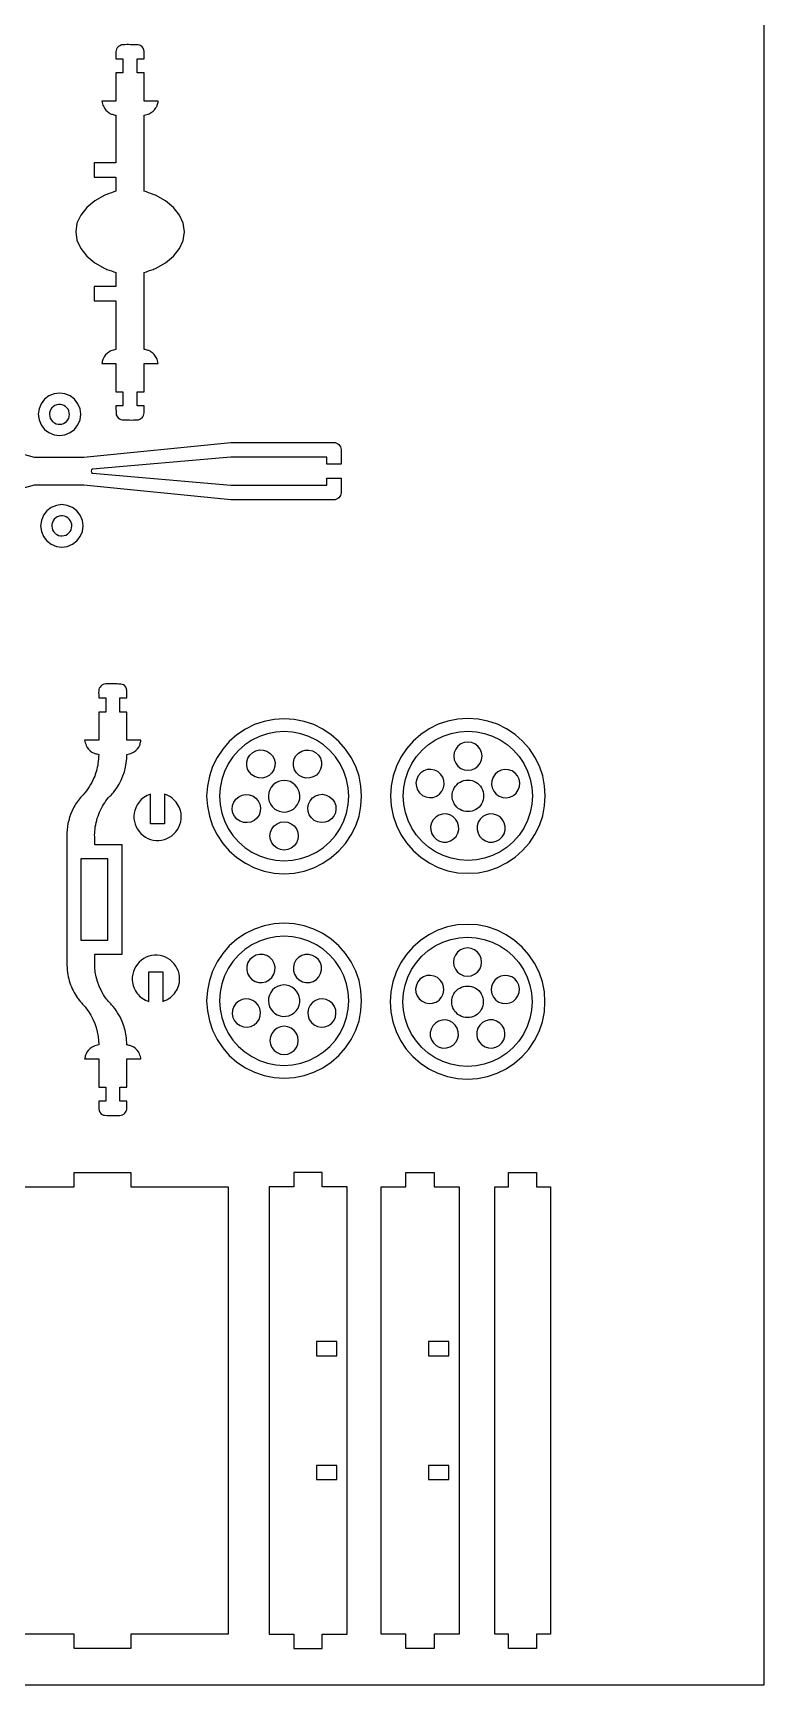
# Model space of a CAD drawing. Extents: x -691 to 1166, y -825 to 1756.
# Drawn here: x 544 to 1166, y -825 to 581 of the extents above; entities that cross this region are included whole.
import ezdxf

# ---------------------------------------------------------------- set-up
doc = ezdxf.new("R2010")
doc.units = 0
doc.header["$MEASUREMENT"] = 0
doc.layers.get('0').update_dxf_attribs({"linetype": 'CONTINUOUS'})
doc.layers.add('ENGRAVE', color=1, linetype='CONTINUOUS')
doc.layers.add('LAYER_1', color=18, linetype='CONTINUOUS')

msp = doc.modelspace()

# ---------------------------------------------------------------- linework, layer by layer
msp.add_lwpolyline([(-691, -824.9), (-691, 1756), (1165.7, 1756), (1165.7, -824.9)], close=True)
at = {"layer": 'ENGRAVE'}
for points in [[(729.8, -115.9), (736.2, -119.1), (743, -121.4), (750.1, -122.8), (757.3, -123.3), (764.4, -122.8), (771.5, -121.4), (778.3, -119.1), (784.8, -115.9), (790.7, -111.9), (796.2, -107.2), (800.9, -101.8), (804.9, -95.8), (808.1, -89.4), (810.4, -82.6), (811.8, -75.5), (812.3, -68.3), (811.8, -61.1), (810.4, -54.1), (808.1, -47.3), (804.9, -40.8), (800.9, -34.8), (796.2, -29.4), (790.7, -24.7), (784.8, -20.7), (778.3, -17.5), (771.5, -15.2), (764.4, -13.8), (757.3, -13.3), (750.1, -13.8), (743, -15.2), (736.2, -17.5), (729.8, -20.7), (723.8, -24.7), (718.4, -29.4), (713.6, -34.8), (709.6, -40.8), (706.5, -47.3), (704.1, -54.1), (702.7, -61.1), (702.3, -68.3), (702.7, -75.5), (704.1, -82.6), (706.5, -89.4), (709.6, -95.8), (713.6, -101.8), (718.4, -107.2), (723.8, -111.9)], [(880.2, -111.6), (874.8, -106.9), (870, -101.5), (866, -95.5), (862.9, -89), (860.6, -82.2), (859.2, -75.2), (858.7, -68), (859.2, -60.8), (860.6, -53.8), (862.9, -47), (866, -40.5), (870, -34.5), (874.8, -29.1), (880.2, -24.4), (886.2, -20.4), (892.6, -17.2), (899.4, -14.9), (906.5, -13.5), (913.7, -13), (920.9, -13.5), (927.9, -14.9), (934.7, -17.2), (941.2, -20.4), (947.2, -24.4), (952.6, -29.1), (957.3, -34.5), (961.3, -40.5), (964.5, -47), (966.8, -53.8), (968.2, -60.8), (968.7, -68), (968.2, -75.2), (966.8, -82.2), (964.5, -89), (961.3, -95.5), (957.3, -101.5), (952.6, -106.9), (947.2, -111.6), (941.2, -115.6), (934.7, -118.8), (927.9, -121.1), (920.9, -122.5), (913.7, -123), (906.5, -122.5), (899.4, -121.1), (892.6, -118.8), (886.2, -115.6)], [(723.8, -286), (729.8, -290), (736.2, -293.2), (743, -295.5), (750.1, -296.9), (757.3, -297.4), (764.4, -296.9), (771.5, -295.5), (778.3, -293.2), (784.8, -290), (790.7, -286), (796.2, -281.3), (800.9, -275.9), (804.9, -269.9), (808.1, -263.4), (810.4, -256.6), (811.8, -249.6), (812.3, -242.4), (811.8, -235.2), (810.4, -228.1), (808.1, -221.3), (804.9, -214.9), (800.9, -208.9), (796.2, -203.5), (790.7, -198.7), (784.8, -194.7), (778.3, -191.6), (771.5, -189.3), (764.4, -187.9), (757.3, -187.4), (750.1, -187.9), (743, -189.3), (736.2, -191.6), (729.8, -194.7), (723.8, -198.7), (718.4, -203.5), (713.6, -208.9), (709.6, -214.9), (706.5, -221.3), (704.1, -228.1), (702.7, -235.2), (702.3, -242.4), (702.7, -249.6), (704.1, -256.6), (706.5, -263.4), (709.6, -269.9), (713.6, -275.9), (718.4, -281.3)], [(885.9, -290.9), (879.9, -287), (874.5, -282.2), (869.8, -276.8), (865.8, -270.8), (862.6, -264.4), (860.3, -257.6), (858.9, -250.5), (858.4, -243.3), (858.9, -236.1), (860.3, -229.1), (862.6, -222.3), (865.8, -215.8), (869.8, -209.8), (874.5, -204.4), (879.9, -199.7), (885.9, -195.7), (892.3, -192.5), (899.2, -190.2), (906.2, -188.8), (913.4, -188.3), (920.6, -188.8), (927.6, -190.2), (934.4, -192.5), (940.9, -195.7), (946.9, -199.7), (952.3, -204.4), (957, -209.8), (961, -215.8), (964.2, -222.3), (966.5, -229.1), (967.9, -236.1), (968.4, -243.3), (967.9, -250.5), (966.5, -257.6), (964.2, -264.4), (961, -270.8), (957, -276.8), (952.3, -282.2), (946.9, -287), (940.9, -290.9), (934.4, -294.1), (927.6, -296.4), (920.6, -297.8), (913.4, -298.3), (906.2, -297.8), (899.2, -296.4), (892.3, -294.1)]]:
    msp.add_lwpolyline(points, close=True, dxfattribs=at)
at = {"layer": 'LAYER_1'}
for points in [[(638.1, 264), (632.1, 264), (632.1, 276), (638.1, 276), (638.1, 300), (650.1, 300, 0.065228), (648.8, 304.4, 0.148337), (643.9, 310.1, 0.0567), (641.5, 311.2, 0.042505), (638.1, 312), (638.1, 377.5, -0.003944), (645.8, 380.2, 0.023671), (647.7, 381), (656.2, 385.7), (663.1, 391.4), (668.2, 397.8), (671.3, 404.8), (672.4, 412.1), (671.3, 419.4), (668.2, 426.4), (663.1, 432.9), (656.2, 438.6), (647.7, 443.2, 0.023671), (645.8, 444, -0.003944), (638.1, 446.8), (638.1, 511.4, 0.065228), (642.5, 512.7, 0.148337), (648.1, 517.6, 0.0567), (649.3, 520, 0.042505), (650.1, 523.4), (638.1, 523.4), (638.1, 547.4), (632.1, 547.4), (632.1, 559.4), (638.1, 559.4, 0.006529), (638, 565.6, 0.260864), (635.1, 570.6, 0.118127), (632.9, 571.2, 0.021662), (620.1, 571.4, 0.190424), (616, 569.5, 0.190352), (614.1, 565.4, 0.012268), (614.1, 562.4, -0.004089), (614.1, 559.4), (620.1, 559.4), (620.1, 547.4), (614.1, 547.4), (614.1, 523.4), (602.1, 523.4, 0.065228), (603.4, 519, 0.148337), (608.4, 513.3, 0.0567), (610.8, 512.2, 0.042505), (614.1, 511.4), (614.1, 470.8), (595.5, 470.8), (595.5, 458.8), (614.1, 458.8), (614.1, 446.8, -0.00393), (606.4, 444, 0.023583), (604.5, 443.2), (596.1, 438.5), (589.2, 432.8), (584.1, 426.4), (580.9, 419.4), (579.9, 412.1), (580.9, 404.9), (584.1, 397.9), (589.2, 391.4), (596.1, 385.7), (604.5, 381, 0.023583), (606.4, 380.2, -0.00393), (614.1, 377.5), (614.1, 365.5), (595.5, 365.5), (595.5, 353.5), (614.1, 353.5), (614.1, 312, 0.065228), (609.8, 310.7, 0.148337), (604.1, 305.8, 0.0567), (603, 303.4, 0.042505), (602.1, 300), (614.1, 300), (614.1, 276), (620.1, 276), (620.1, 264), (614.1, 264, 0.006529), (614.2, 257.8, 0.260864), (617.1, 252.9, 0.118127), (619.4, 252.2, 0.021662), (632.1, 252, 0.190424), (636.3, 253.9, 0.190352), (638.1, 258, 0.012268), (638.2, 261, -0.004089)], [(561.8, 249.4, 0.936602), (571.2, 263.5, 0.936602), (560, 250.8, 0.032737), (560.9, 250, 0.032737)], [(563.8, 154.4, 0.936602), (573.2, 168.6, 0.936602), (562, 155.8, 0.032737), (562.8, 155.1, 0.032737)], [(623.4, -328), (617.4, -328), (617.4, -316), (623.4, -316), (623.4, -292), (635.4, -292, 0.065228), (634.1, -287.7, 0.148337), (629.2, -282, 0.0567), (626.8, -280.9, 0.042505), (623.4, -280, 0.026399), (622.7, -272.3, 0.064422), (619.4, -260.1, 0.082666), (610.3, -245.8, 0.005773), (608, -243.3, -0.027956), (605.9, -240.7, -0.16647), (596, -209.8, -0.005228), (596.1, -206.4, 0.010117), (596.2, -202.9), (619.3, -202.9), (619.3, -109.7), (596.2, -109.7, 0.009072), (596, -103, -0.037192), (596.3, -96.3, -0.074367), (600.2, -81.8, -0.077224), (607.9, -69.5, -0.012509), (610.2, -67, 0.02617), (612.5, -64.4, 0.149562), (623.3, -36.1, 0.012372), (623.4, -34.4, -0.004124), (623.4, -32.7, 0.065228), (627.8, -31.4, 0.148337), (633.5, -26.5, 0.0567), (634.6, -24.1, 0.042505), (635.4, -20.7), (623.4, -20.7), (623.4, 3.3), (617.4, 3.3), (617.4, 15.3), (623.4, 15.3, 0.006529), (623.4, 21.6, 0.260864), (620.4, 26.5, 0.118127), (618.2, 27.1, 0.021662), (605.4, 27.3, 0.190424), (601.3, 25.5, 0.190352), (599.4, 21.3, 0.012268), (599.4, 18.3, -0.004089), (599.4, 15.3), (605.4, 15.3), (605.4, 3.3), (599.4, 3.3), (599.4, -20.7), (587.4, -20.7, 0.065228), (588.8, -25.1, 0.148337), (593.7, -30.8, 0.0567), (596.1, -31.9, 0.042505), (599.4, -32.7, -0.026399), (598.8, -40.5, -0.064422), (595.4, -52.7, -0.082666), (586.3, -67, -0.018345), (585.1, -68.2, 0.022041), (584, -69.5, 0.061507), (577.7, -78.8, 0.107635), (572.3, -99.5, 0.01196), (572.3, -101.2, -0.002886), (572.3, -102.8, 0.000825), (572.2, -156.4, 0.000825), (572.3, -209.9, 0.033004), (572.9, -218.5, 0.075197), (576.9, -232.2, 0.033003), (580.2, -238.3, 0.036703), (584, -243.3, 0.013791), (586.3, -245.8, -0.026597), (588.5, -248.4, -0.149562), (599.3, -276.6, -0.012372), (599.4, -278.3, 0.004124), (599.4, -280, 0.065228), (595.1, -281.3, 0.148337), (589.4, -286.3, 0.0567), (588.3, -288.7, 0.042505), (587.4, -292), (599.4, -292), (599.4, -316), (605.4, -316), (605.4, -328), (599.4, -328, 0.006529), (599.5, -334.3, 0.260864), (602.4, -339.2, 0.118127), (604.7, -339.9, 0.021662), (617.4, -340, 0.190424), (621.6, -338.2, 0.190352), (623.4, -334, 0.012268), (623.5, -331, -0.004089)], [(750.5, -80, 0.967799), (764.7, -57.1, 0.967799), (749.1, -79, 0.016364), (749.8, -79.5, 0.016364)], [(655.5, -66.6), (655.5, -91.8), (643.5, -91.8), (643.5, -66.6, 0.069827), (637.8, -69.4, 0.143963), (630.9, -78.1, 0.513852), (648.2, -105.9, 0.513741), (669, -80.6, 0.165644), (661.9, -70, 0.081484)], [(642.1, -243), (642.1, -217.9), (654.1, -217.9), (654.1, -243, 0.081484), (660.5, -239.6, 0.165644), (667.6, -229.1, 0.513741), (646.8, -203.7, 0.513852), (629.5, -231.6, 0.143963), (636.4, -240.2, 0.069827)], [(749.1, -253, 0.967799), (766.1, -232.3, 0.967799), (747.8, -251.9, 0.016364), (748.4, -252.5, 0.016364)]]:
    msp.add_lwpolyline(points, format="xyb", close=True, dxfattribs=at)
for points in [[(557, 241.2), (561.4, 239.4), (566.1, 238.8), (570.7, 239.4), (575.1, 241.2), (578.8, 244), (581.7, 247.8), (583.5, 252.1), (584.1, 256.8), (583.5, 261.5), (581.7, 265.8), (578.8, 269.6), (575.1, 272.4), (570.7, 274.2), (566.1, 274.8), (561.4, 274.2), (557, 272.4), (553.3, 269.6), (550.4, 265.8), (548.6, 261.5), (548, 256.8), (548.6, 252.1), (550.4, 247.8), (553.3, 244)], [(559, 146.2), (563.4, 144.4), (568, 143.8), (572.7, 144.4), (577, 146.2), (580.8, 149), (583.7, 152.8), (585.5, 157.1), (586.1, 161.8), (585.5, 166.5), (583.7, 170.8), (580.8, 174.6), (577, 177.4), (572.7, 179.2), (568, 179.9), (563.4, 179.2), (559, 177.4), (555.3, 174.6), (552.4, 170.8), (550.6, 166.5), (550, 161.8), (550.6, 157.1), (552.4, 152.8), (555.3, 149)], [(724.3, -125.4), (732, -129.2), (740.2, -132), (748.7, -133.7), (757.3, -134.3), (765.9, -133.7), (774.3, -132), (782.5, -129.2), (790.2, -125.4), (797.4, -120.6), (803.9, -114.9), (809.6, -108.5), (814.4, -101.3), (818.2, -93.6), (821, -85.4), (822.6, -76.9), (823.2, -68.3), (822.6, -59.7), (821, -51.3), (818.2, -43.1), (814.4, -35.4), (809.6, -28.2), (803.9, -21.7), (797.4, -16), (790.2, -11.2), (782.5, -7.4), (774.3, -4.6), (765.9, -2.9), (757.3, -2.4), (748.7, -2.9), (740.2, -4.6), (732, -7.4), (724.3, -11.2), (717.1, -16), (710.6, -21.7), (705, -28.2), (700.2, -35.4), (696.3, -43.1), (693.6, -51.3), (691.9, -59.7), (691.3, -68.3), (691.9, -76.9), (693.6, -85.4), (696.3, -93.6), (700.2, -101.3), (705, -108.5), (710.6, -114.9), (717.1, -120.6)], [(880.7, -125.1), (888.4, -128.9), (896.6, -131.7), (905.1, -133.4), (913.7, -133.9), (922.3, -133.4), (930.7, -131.7), (938.9, -128.9), (946.6, -125.1), (953.8, -120.3), (960.3, -114.6), (966, -108.1), (970.8, -101), (974.6, -93.2), (977.4, -85.1), (979, -76.6), (979.6, -68), (979, -59.4), (977.4, -50.9), (974.6, -42.8), (970.8, -35), (966, -27.9), (960.3, -21.4), (953.8, -15.7), (946.6, -10.9), (938.9, -7.1), (930.7, -4.3), (922.3, -2.6), (913.7, -2.1), (905.1, -2.6), (896.6, -4.3), (888.4, -7.1), (880.7, -10.9), (873.5, -15.7), (867, -21.4), (861.4, -27.9), (856.6, -35), (852.8, -42.8), (850, -50.9), (848.3, -59.4), (847.7, -68), (848.3, -76.6), (850, -85.1), (852.8, -93.2), (856.6, -101), (861.4, -108.1), (867, -114.6), (873.5, -120.3)], [(910.6, -45.8), (913.7, -46.2), (916.8, -45.8), (919.7, -44.6), (922.2, -42.7), (924.1, -40.2), (925.3, -37.3), (925.7, -34.2), (925.3, -31.1), (924.1, -28.2), (922.2, -25.7), (919.7, -23.8), (916.8, -22.6), (913.7, -22.2), (910.6, -22.6), (907.7, -23.8), (905.2, -25.7), (903.3, -28.2), (902.1, -31.1), (901.6, -34.2), (902.1, -37.3), (903.3, -40.2), (905.2, -42.7), (907.7, -44.6)], [(727.7, -47.9), (726.2, -45.2), (725.5, -42.1), (725.6, -39), (726.5, -36), (728.2, -33.3), (730.5, -31.1), (733.2, -29.7), (736.3, -28.9), (739.4, -29), (742.4, -29.9), (745.1, -31.6), (747.3, -33.9), (748.7, -36.6), (749.5, -39.7), (749.4, -42.8), (748.5, -45.8), (746.8, -48.5), (744.5, -50.7), (741.8, -52.2), (738.7, -52.9), (735.6, -52.8), (732.6, -51.9), (729.9, -50.2)], [(767.7, -48.5), (766.1, -45.9), (765.2, -42.8), (765.1, -39.7), (765.8, -36.6), (767.3, -33.9), (769.5, -31.6), (772.2, -30), (775.2, -29.1), (778.3, -29), (781.4, -29.7), (784.1, -31.2), (786.4, -33.4), (788.1, -36), (789, -39), (789.1, -42.2), (788.3, -45.2), (786.8, -48), (784.7, -50.3), (782, -51.9), (779, -52.8), (775.8, -52.9), (772.8, -52.2), (770, -50.7)], [(877.8, -68.9), (880.9, -69.5), (884, -69.3), (887, -68.2), (889.6, -66.5), (891.6, -64.1), (893, -61.2), (893.6, -58.2), (893.3, -55), (892.3, -52.1), (890.5, -49.5), (888.1, -47.4), (885.3, -46.1), (882.2, -45.5), (879.1, -45.7), (876.1, -46.8), (873.5, -48.5), (871.5, -50.9), (870.1, -53.8), (869.5, -56.9), (869.8, -60), (870.8, -62.9), (872.6, -65.5), (875, -67.6)], [(907, -79.6), (905.5, -78.7), (904.2, -77.5), (903, -76.2), (902, -74.7), (901.3, -73.1), (900.7, -71.5), (900.3, -69.8), (900.2, -68), (900.3, -66.2), (900.7, -64.5), (901.3, -62.9), (902, -61.3), (903, -59.8), (904.2, -58.5), (905.5, -57.3), (907, -56.4), (908.5, -55.6), (910.2, -55), (911.9, -54.7), (913.7, -54.6), (915.4, -54.7), (917.2, -55), (918.8, -55.6), (920.4, -56.4), (921.9, -57.3), (923.2, -58.5), (924.3, -59.8), (925.3, -61.3), (926.1, -62.9), (926.7, -64.5), (927, -66.2), (927.1, -68), (927, -69.8), (926.7, -71.5), (926.1, -73.1), (925.3, -74.7), (924.3, -76.2), (923.2, -77.5), (921.9, -78.7), (920.4, -79.6), (918.8, -80.4), (917.2, -81), (915.4, -81.3), (913.7, -81.4), (911.9, -81.3), (910.2, -81), (908.5, -80.4)], [(943.3, -69.3), (946.4, -69.6), (949.5, -69), (952.4, -67.6), (954.8, -65.6), (956.5, -63), (957.6, -60.1), (957.8, -56.9), (957.3, -53.8), (955.9, -51), (953.9, -48.6), (951.3, -46.8), (948.3, -45.8), (945.2, -45.5), (942.1, -46.1), (939.3, -47.5), (936.9, -49.5), (935.1, -52.1), (934.1, -55.1), (933.8, -58.2), (934.4, -61.3), (935.7, -64.1), (937.8, -66.5), (940.4, -68.3)], [(715.1, -85.4), (713.7, -82.6), (713.1, -79.5), (713.4, -76.3), (714.4, -73.4), (716.2, -70.8), (718.6, -68.7), (721.4, -67.4), (724.5, -66.8), (727.6, -67), (730.6, -68.1), (733.2, -69.9), (735.2, -72.2), (736.6, -75.1), (737.2, -78.2), (736.9, -81.3), (735.9, -84.3), (734.1, -86.9), (731.7, -88.9), (728.9, -90.3), (725.8, -90.8), (722.7, -90.6), (719.7, -89.5), (717.1, -87.8)], [(780.5, -86.8), (778.7, -84.2), (777.6, -81.3), (777.4, -78.1), (778, -75), (779.3, -72.2), (781.4, -69.8), (783.9, -68), (786.9, -67), (790, -66.7), (793.1, -67.3), (796, -68.7), (798.4, -70.7), (800.1, -73.3), (801.2, -76.3), (801.4, -79.4), (800.9, -82.5), (799.5, -85.3), (797.5, -87.7), (794.9, -89.5), (791.9, -90.5), (788.8, -90.8), (785.7, -90.2), (782.9, -88.9)], [(889.6, -106.7), (892.7, -107.4), (895.8, -107.3), (898.8, -106.4), (901.5, -104.7), (903.7, -102.5), (905.1, -99.7), (905.9, -96.6), (905.8, -93.5), (904.9, -90.5), (903.2, -87.8), (900.9, -85.7), (898.2, -84.2), (895.1, -83.4), (892, -83.5), (889, -84.4), (886.3, -86.1), (884.1, -88.4), (882.7, -91.1), (881.9, -94.2), (882, -97.3), (882.9, -100.4), (884.6, -103), (886.9, -105.2)], [(928.6, -106.4), (931.6, -107.3), (934.7, -107.4), (937.8, -106.6), (940.5, -105.1), (942.8, -103), (944.5, -100.3), (945.4, -97.3), (945.5, -94.1), (944.7, -91.1), (943.2, -88.3), (941.1, -86), (938.4, -84.4), (935.4, -83.5), (932.3, -83.4), (929.2, -84.1), (926.4, -85.6), (924.2, -87.8), (922.5, -90.5), (921.6, -93.5), (921.5, -96.6), (922.3, -99.7), (923.7, -102.4), (925.9, -104.7)], [(748.8, -110.6), (746.8, -108.1), (745.6, -105.2), (745.2, -102.1), (745.6, -99), (746.8, -96.1), (748.8, -93.6), (751.2, -91.7), (754.2, -90.5), (757.3, -90.1), (760.4, -90.5), (763.3, -91.7), (765.8, -93.6), (767.7, -96.1), (768.9, -99), (769.3, -102.1), (768.9, -105.2), (767.7, -108.1), (765.8, -110.6), (763.3, -112.5), (760.4, -113.7), (757.3, -114.2), (754.2, -113.7), (751.2, -112.5)], [(584.3, -190.9), (607.3, -190.9), (607.3, -121.7), (584.3, -121.7)], [(724.3, -299.5), (732, -303.3), (740.2, -306.1), (748.7, -307.7), (757.3, -308.3), (765.9, -307.7), (774.3, -306.1), (782.5, -303.3), (790.2, -299.5), (797.4, -294.7), (803.9, -289), (809.6, -282.5), (814.4, -275.3), (818.2, -267.6), (821, -259.4), (822.6, -251), (823.2, -242.4), (822.6, -233.8), (821, -225.3), (818.2, -217.1), (814.4, -209.4), (809.6, -202.2), (803.9, -195.7), (797.4, -190.1), (790.2, -185.3), (782.5, -181.5), (774.3, -178.7), (765.9, -177), (757.3, -176.4), (748.7, -177), (740.2, -178.7), (732, -181.5), (724.3, -185.3), (717.1, -190.1), (710.6, -195.7), (705, -202.2), (700.2, -209.4), (696.3, -217.1), (693.6, -225.3), (691.9, -233.8), (691.3, -242.4), (691.9, -251), (693.6, -259.4), (696.3, -267.6), (700.2, -275.3), (705, -282.5), (710.6, -289), (717.1, -294.7)], [(888.2, -304.2), (896.3, -307), (904.8, -308.7), (913.4, -309.3), (922, -308.7), (930.5, -307), (938.6, -304.2), (946.4, -300.4), (953.5, -295.6), (960, -289.9), (965.7, -283.5), (970.5, -276.3), (974.3, -268.6), (977.1, -260.4), (978.8, -251.9), (979.3, -243.3), (978.8, -234.7), (977.1, -226.3), (974.3, -218.1), (970.5, -210.4), (965.7, -203.2), (960, -196.7), (953.5, -191), (946.4, -186.2), (938.6, -182.4), (930.5, -179.6), (922, -177.9), (913.4, -177.4), (904.8, -177.9), (896.3, -179.6), (888.2, -182.4), (880.4, -186.2), (873.3, -191), (866.8, -196.7), (861.1, -203.2), (856.3, -210.4), (852.5, -218.1), (849.7, -226.3), (848, -234.7), (847.5, -243.3), (848, -251.9), (849.7, -260.4), (852.5, -268.6), (856.3, -276.3), (861.1, -283.5), (866.8, -289.9), (873.3, -295.6), (880.4, -300.4)], [(732.6, -225.9), (735.6, -226.8), (738.7, -226.9), (741.8, -226.2), (744.5, -224.7), (746.8, -222.6), (748.5, -219.9), (749.4, -216.9), (749.5, -213.7), (748.7, -210.7), (747.3, -207.9), (745.1, -205.6), (742.4, -204), (739.4, -203.1), (736.3, -203), (733.2, -203.7), (730.5, -205.2), (728.2, -207.4), (726.5, -210), (725.6, -213), (725.5, -216.2), (726.2, -219.2), (727.7, -222), (729.9, -224.3)], [(772.8, -226.2), (775.8, -227), (779, -226.9), (782, -226), (784.7, -224.3), (786.8, -222), (788.3, -219.3), (789.1, -216.2), (789, -213.1), (788.1, -210.1), (786.4, -207.4), (784.1, -205.2), (781.4, -203.8), (778.3, -203), (775.2, -203.1), (772.2, -204), (769.5, -205.7), (767.3, -207.9), (765.8, -210.7), (765.1, -213.8), (765.2, -216.9), (766.1, -219.9), (767.7, -222.6), (770, -224.7)], [(910.3, -221.1), (913.4, -221.6), (916.5, -221.1), (919.4, -219.9), (921.9, -218), (923.8, -215.5), (925, -212.6), (925.4, -209.5), (925, -206.4), (923.8, -203.5), (921.9, -201), (919.4, -199.1), (916.5, -197.9), (913.4, -197.5), (910.3, -197.9), (907.4, -199.1), (904.9, -201), (903, -203.5), (901.8, -206.4), (901.4, -209.5), (901.8, -212.6), (903, -215.5), (904.9, -218), (907.4, -219.9)], [(877.5, -244.3), (880.6, -244.8), (883.7, -244.6), (886.7, -243.5), (889.3, -241.8), (891.3, -239.4), (892.7, -236.6), (893.3, -233.5), (893, -230.3), (892, -227.4), (890.2, -224.8), (887.8, -222.7), (885, -221.4), (881.9, -220.8), (878.8, -221), (875.8, -222.1), (873.2, -223.9), (871.2, -226.2), (869.8, -229.1), (869.2, -232.2), (869.5, -235.3), (870.5, -238.3), (872.3, -240.9), (874.7, -242.9)], [(943, -244.6), (946.2, -244.9), (949.3, -244.3), (952.1, -243), (954.5, -240.9), (956.3, -238.3), (957.3, -235.4), (957.6, -232.2), (957, -229.2), (955.6, -226.3), (953.6, -223.9), (951, -222.2), (948, -221.1), (944.9, -220.9), (941.8, -221.4), (939, -222.8), (936.6, -224.8), (934.8, -227.4), (933.8, -230.4), (933.5, -233.5), (934.1, -236.6), (935.4, -239.4), (937.5, -241.8), (940.1, -243.6)], [(906.7, -255), (905.2, -254), (903.9, -252.8), (902.7, -251.5), (901.8, -250), (901, -248.5), (900.4, -246.8), (900.1, -245.1), (900, -243.3), (900.1, -241.6), (900.4, -239.8), (901, -238.2), (901.8, -236.6), (902.7, -235.1), (903.9, -233.8), (905.2, -232.7), (906.7, -231.7), (908.2, -230.9), (909.9, -230.3), (911.6, -230), (913.4, -229.9), (915.1, -230), (916.9, -230.3), (918.5, -230.9), (920.1, -231.7), (921.6, -232.7), (922.9, -233.8), (924.1, -235.1), (925, -236.6), (925.8, -238.2), (926.4, -239.8), (926.7, -241.6), (926.8, -243.3), (926.7, -245.1), (926.4, -246.8), (925.8, -248.5), (925, -250), (924.1, -251.5), (922.9, -252.8), (921.6, -254), (920.1, -255), (918.5, -255.7), (916.9, -256.3), (915.1, -256.6), (913.4, -256.8), (911.6, -256.6), (909.9, -256.3), (908.2, -255.7)], [(719.7, -263.6), (722.7, -264.6), (725.8, -264.9), (728.9, -264.3), (731.7, -263), (734.1, -260.9), (735.9, -258.3), (736.9, -255.4), (737.2, -252.2), (736.6, -249.1), (735.2, -246.3), (733.2, -243.9), (730.6, -242.1), (727.6, -241.1), (724.5, -240.9), (721.4, -241.4), (718.6, -242.8), (716.2, -244.8), (714.4, -247.4), (713.4, -250.4), (713.1, -253.5), (713.7, -256.6), (715.1, -259.4), (717.1, -261.8)], [(785.7, -264.3), (788.8, -264.8), (791.9, -264.6), (794.9, -263.5), (797.5, -261.8), (799.5, -259.4), (800.9, -256.5), (801.4, -253.4), (801.2, -250.3), (800.1, -247.4), (798.4, -244.8), (796, -242.7), (793.1, -241.4), (790, -240.8), (786.9, -241.1), (783.9, -242.1), (781.4, -243.9), (779.3, -246.3), (778, -249.1), (777.4, -252.2), (777.6, -255.3), (778.7, -258.3), (780.5, -260.9), (782.9, -262.9)], [(754.2, -287.8), (757.3, -288.2), (760.4, -287.8), (763.3, -286.6), (765.8, -284.7), (767.7, -282.2), (768.9, -279.3), (769.3, -276.2), (768.9, -273.1), (767.7, -270.2), (765.8, -267.7), (763.3, -265.8), (760.4, -264.6), (757.3, -264.1), (754.2, -264.6), (751.2, -265.8), (748.8, -267.7), (746.8, -270.2), (745.6, -273.1), (745.2, -276.2), (745.6, -279.3), (746.8, -282.2), (748.8, -284.7), (751.2, -286.6)], [(889.3, -282), (892.4, -282.7), (895.5, -282.6), (898.6, -281.7), (901.2, -280.1), (903.4, -277.8), (904.9, -275), (905.6, -272), (905.5, -268.8), (904.6, -265.8), (902.9, -263.1), (900.7, -261), (897.9, -259.5), (894.8, -258.8), (891.7, -258.9), (888.7, -259.8), (886, -261.4), (883.9, -263.7), (882.4, -266.5), (881.6, -269.5), (881.7, -272.7), (882.6, -275.7), (884.3, -278.3), (886.6, -280.5)], [(928.3, -281.7), (931.3, -282.6), (934.4, -282.7), (937.5, -281.9), (940.3, -280.4), (942.5, -278.3), (944.2, -275.6), (945.1, -272.6), (945.2, -269.5), (944.5, -266.4), (943, -263.6), (940.8, -261.4), (938.1, -259.7), (935.1, -258.8), (932, -258.7), (928.9, -259.5), (926.2, -261), (923.9, -263.1), (922.2, -265.8), (921.3, -268.8), (921.2, -271.9), (922, -275), (923.5, -277.8), (925.6, -280)], [(495.7, -781.7), (495.7, -400.8), (578.6, -400.8), (578.6, -388.7), (626.7, -388.7), (626.7, -400.8), (709.6, -400.8), (709.6, -781.7), (626.7, -781.7), (626.7, -793.7), (578.6, -793.7), (578.6, -781.7)], [(789.6, -793.7), (789.6, -781.7), (810.8, -781.7), (810.8, -400.8), (789.6, -400.8), (789.6, -388.7), (765.6, -388.7), (765.6, -400.8), (744.5, -400.8), (744.5, -781.7), (765.6, -781.7), (765.6, -793.7)], [(861, -793.7), (861, -781.7), (839.9, -781.7), (839.9, -400.8), (861, -400.8), (861, -388.7), (885.1, -388.7), (885.1, -400.8), (906.2, -400.8), (906.2, -781.7), (885.1, -781.7), (885.1, -793.7)], [(936.5, -781.7), (936.5, -400.8), (948.2, -400.8), (948.2, -388.7), (972.2, -388.7), (972.2, -400.8), (983.9, -400.8), (983.9, -781.7), (972.2, -781.7), (972.2, -793.7), (948.2, -793.7), (948.2, -781.7)], [(802.1, -544.6), (802.1, -532.6), (784.8, -532.6), (784.8, -544.6)], [(897.6, -544.6), (897.6, -532.6), (880.2, -532.6), (880.2, -544.6)], [(784.8, -637.9), (784.8, -649.9), (802.1, -649.9), (802.1, -637.9)], [(897.6, -649.9), (897.6, -637.9), (880.2, -637.9), (880.2, -649.9)]]:
    msp.add_lwpolyline(points, close=True, dxfattribs=at)
msp.add_lwpolyline([(418.9, 255), (544.5, 220.4), (586.7, 220.4), (712, 232.9), (799.5, 232.9, -0.190421), (803.8, 231, -0.190421), (805.7, 226.7, -0.012272), (805.7, 220.5, 0.004091), (805.7, 214.4), (793.7, 214.4), (793.7, 220.4), (712, 220.4), (594.2, 210.1, 0.347548), (592.9, 208.4, 0.347548), (594.2, 206.7), (712, 196.4), (793.7, 196.4), (793.7, 202.4), (805.7, 202.4, 0.004091), (805.7, 196.3, -0.012272), (805.7, 190.1, -0.190421), (803.8, 185.8, -0.190421), (799.5, 183.9), (712, 183.9), (586.7, 196.4), (544.5, 196.4), (418.9, 161.8)], format="xyb", dxfattribs=at)

doc.saveas('drawing.dxf')
